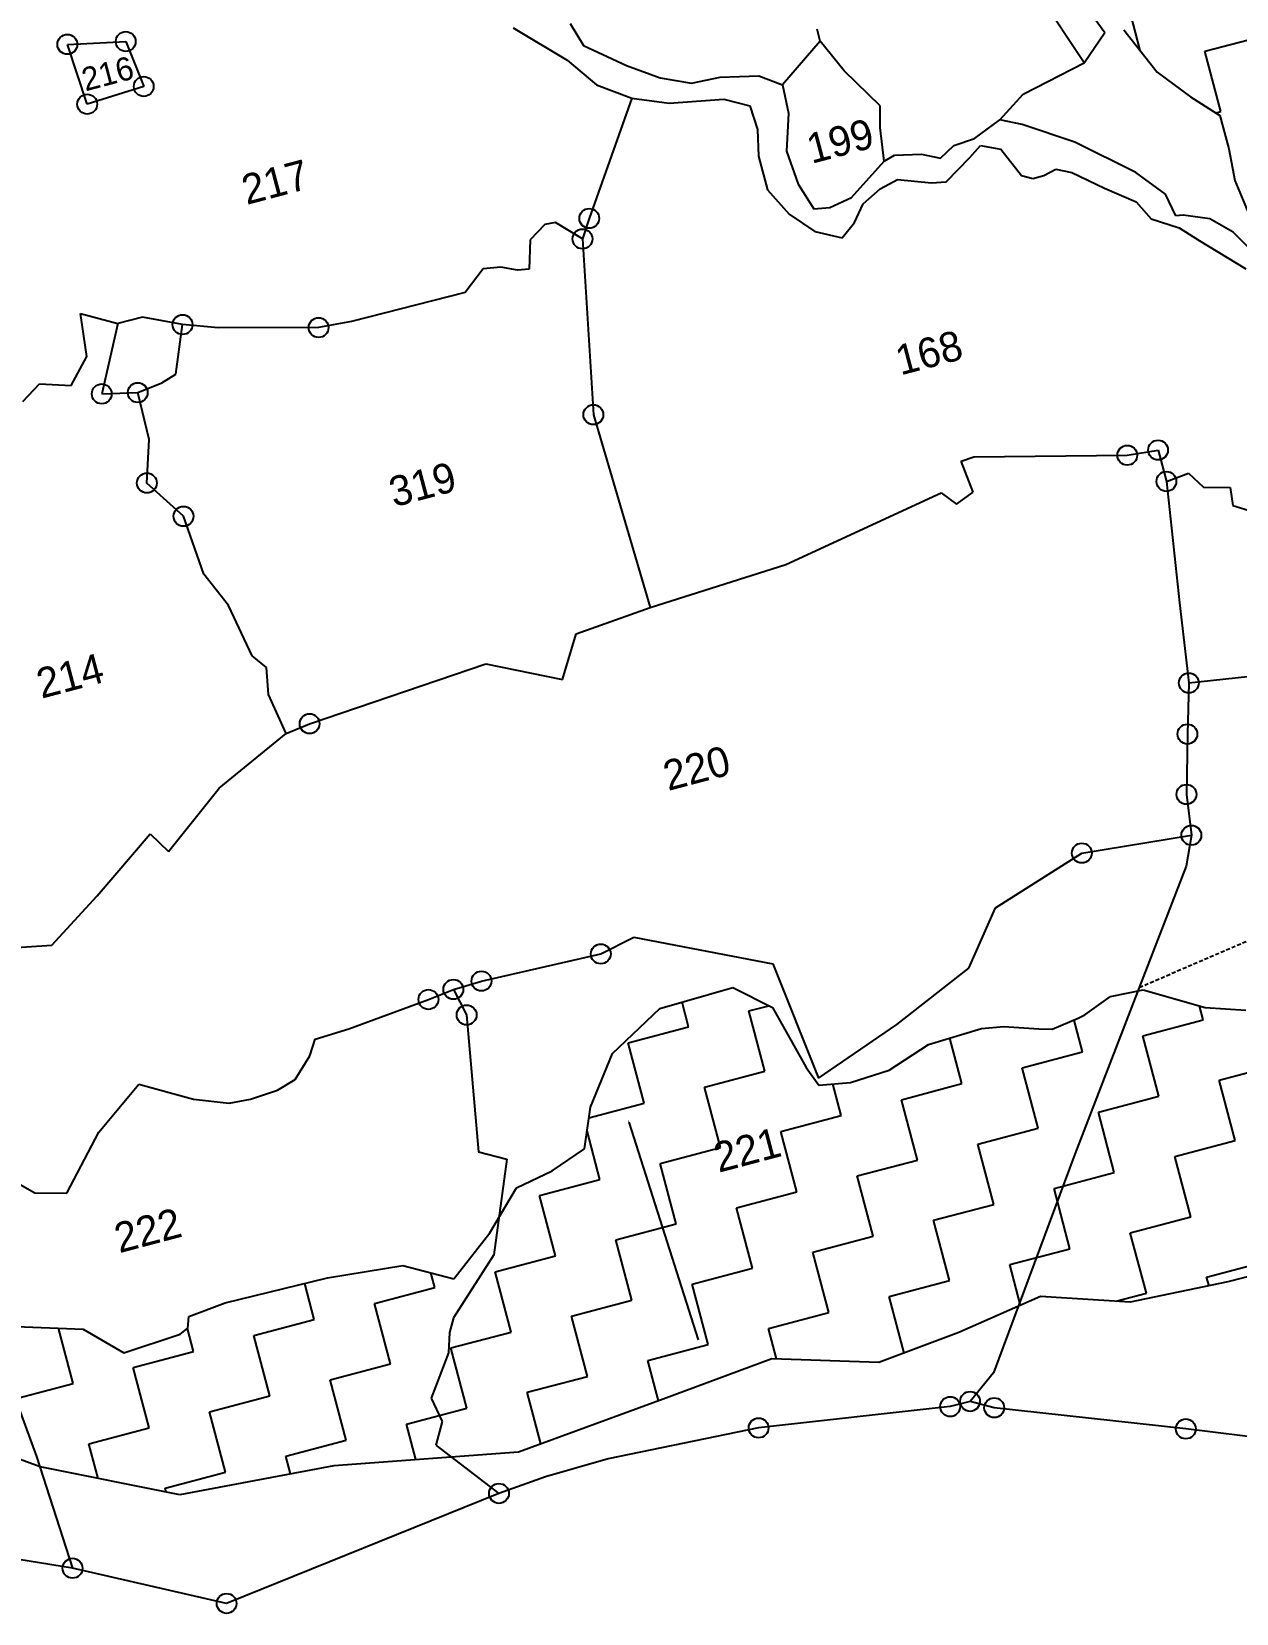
# Model space of a CAD drawing. Header units: metres. Extents: x 330937 to 336084, y 1797906 to 1802493.
# Drawn here: x 333414 to 334177, y 1798010 to 1799012 of the extents above; entities that cross this region are included whole.
import ezdxf
from ezdxf.enums import TextEntityAlignment as Align

# ---------------------------------------------------------------- set-up
doc = ezdxf.new("R2010")
doc.units = ezdxf.units.M
doc.header["$MEASUREMENT"] = 0
doc.linetypes.add('HIDDEN', pattern=[0.375, 0.25, -0.125])
for name, color, linetype in [('OFF', 1, 'Continuous'), ('POLY_HATCH', 12, 'Continuous'), ('POLY_PARCEL', 6, 'Continuous'), ('POLY_WATER', 4, 'Continuous'), ('SYM_ARROW', 1, 'Continuous'), ('TEXT_PARCEL', 7, 'Continuous'), ('V_BOUND_LINE', 7, 'Continuous')]:
    doc.layers.add(name, color=color, linetype=linetype)
doc.styles.add('TEXT_MAP', font='', dxfattribs={"height": 0.4})
doc.styles.get('TEXT_MAP').set_extended_font_data('Kruti Dev 050')

msp = doc.modelspace()

# ---------------------------------------------------------------- linework, layer by layer
for centre in [(333436.6, 1799004.4), (333473.6, 1799006.2), (333485, 1798977.7), (333449.2, 1798966.5), (333767.3, 1798894.1), (333763, 1798881.1), (333509.6, 1798826.8), (333595.8, 1798824.9), (333458.4, 1798782.9), (333481.2, 1798783.7), (333769.9, 1798769.7), (334108.2, 1798744), (334127.7, 1798747.3), (333487, 1798726.4), (334133, 1798727.4), (333510.2, 1798705.3), (334147.2, 1798599.7), (333590.1, 1798573.9), (334146.3, 1798567.3), (334145.7, 1798529.1), (334148.8, 1798503.2), (334079.4, 1798491.9), (333774.6, 1798428), (333699, 1798410.8), (333681.2, 1798405.5), (333665.4, 1798399.1), (333689.6, 1798389.3), (333996, 1798141.1), (334008.6, 1798144.4), (334023.9, 1798140.4), (333874.6, 1798127.6), (334145.3, 1798127), (333710.1, 1798086.1), (333439.9, 1798038.7), (333537.5, 1798016.4)]:
    msp.add_circle(centre, 6.28)
at = {"layer": 'OFF'}
msp.add_line((334080.9, 1798992.7), (334093.9, 1799011.8), dxfattribs=at)
at = {"layer": 'POLY_HATCH', "linetype": 'Continuous'}
for p, q in [((334116.4, 1799000.4), (334109.1, 1799028.1)), ((334157.4, 1799000), (334195.6, 1799010.1)), ((334167.5, 1798961.8), (334157.4, 1799000)), ((334164.3, 1798960.9), (334167.5, 1798961.8)), ((333830.2, 1798381.7), (333826.1, 1798397.4)), ((333868.5, 1798391.9), (333881.1, 1798395.2)), ((333878.6, 1798353.6), (333868.5, 1798391.9)), ((334079.8, 1798366), (334074.5, 1798386.1)), ((334118, 1798376.1), (334156.2, 1798386.2)), ((334156.2, 1798386.2), (334153.9, 1798395)), ((333792, 1798371.6), (333830.2, 1798381.7)), ((334128.1, 1798337.9), (334118, 1798376.1)), ((333802.1, 1798333.4), (333792, 1798371.6)), ((334003.4, 1798345.8), (333995.7, 1798374.6)), ((334041.6, 1798355.9), (334079.8, 1798366)), ((334051.7, 1798317.6), (334041.6, 1798355.9)), ((334166.4, 1798348), (334204.6, 1798358.1)), ((333840.4, 1798343.5), (333878.6, 1798353.6)), ((333926.9, 1798325.5), (333921.6, 1798345.6)), ((333965.1, 1798335.6), (334003.4, 1798345.8)), ((334176.5, 1798309.8), (334166.4, 1798348)), ((333850.5, 1798305.3), (333840.4, 1798343.5)), ((333975.3, 1798297.4), (333965.1, 1798335.6)), ((334089.9, 1798327.8), (334128.1, 1798337.9)), ((333767.1, 1798324.1), (333802.1, 1798333.4)), ((333888.7, 1798315.4), (333926.9, 1798325.5)), ((334100, 1798289.5), (334089.9, 1798327.8)), ((333774, 1798285.1), (333765.9, 1798315.9)), ((333898.8, 1798277.2), (333888.7, 1798315.4)), ((334013.5, 1798307.5), (334051.7, 1798317.6)), ((334023.6, 1798269.3), (334013.5, 1798307.5)), ((334138.3, 1798299.7), (334176.5, 1798309.8)), ((333812.3, 1798295.2), (333850.5, 1798305.3)), ((333937, 1798287.3), (333975.3, 1798297.4)), ((334148.4, 1798261.4), (334138.3, 1798299.7)), ((333822.4, 1798257), (333812.3, 1798295.2)), ((333947.1, 1798249.1), (333937, 1798287.3)), ((334061.8, 1798279.4), (334100, 1798289.5)), ((333735.8, 1798275), (333774, 1798285.1)), ((333860.6, 1798267.1), (333898.8, 1798277.2)), ((334071.9, 1798241.2), (334061.8, 1798279.4)), ((333745.9, 1798236.7), (333735.8, 1798275)), ((333870.7, 1798228.9), (333860.6, 1798267.1)), ((333985.4, 1798259.2), (334023.6, 1798269.3)), ((333784.1, 1798246.8), (333822.4, 1798257)), ((333995.5, 1798221), (333985.4, 1798259.2)), ((334110.1, 1798251.3), (334148.4, 1798261.4)), ((333794.3, 1798208.6), (333784.1, 1798246.8)), ((333908.9, 1798239), (333947.1, 1798249.1)), ((334120.3, 1798213.1), (334110.1, 1798251.3)), ((333707.7, 1798226.6), (333745.9, 1798236.7)), ((333919, 1798200.7), (333908.9, 1798239)), ((334033.7, 1798231.1), (334071.9, 1798241.2)), ((333669.5, 1798216.5), (333667, 1798225.9)), ((333717.8, 1798188.4), (333707.7, 1798226.6)), ((333832.5, 1798218.7), (333870.7, 1798228.9)), ((334040.5, 1798205.3), (334033.7, 1798231.1)), ((334158.5, 1798223.2), (334196.7, 1798233.3)), ((333593, 1798196.3), (333587, 1798219.2)), ((333631.3, 1798206.4), (333669.5, 1798216.5)), ((333842.6, 1798180.5), (333832.5, 1798218.7)), ((333957.3, 1798210.9), (333995.5, 1798221)), ((334160, 1798217.6), (334158.5, 1798223.2)), ((333641.4, 1798168.2), (333631.3, 1798206.4)), ((333756, 1798198.5), (333794.3, 1798208.6)), ((333966.8, 1798175), (333957.3, 1798210.9)), ((334100.9, 1798208), (334120.3, 1798213.1)), ((333554.8, 1798186.2), (333593, 1798196.3)), ((333766.2, 1798160.3), (333756, 1798198.5)), ((333880.8, 1798190.6), (333919, 1798200.7)), ((333440.2, 1798155.8), (333430.9, 1798190.8)), ((333516.6, 1798176), (333512.7, 1798190.6)), ((333564.9, 1798147.9), (333554.8, 1798186.2)), ((333679.6, 1798178.3), (333717.8, 1798188.4)), ((333885.9, 1798171.4), (333880.8, 1798190.6)), ((333478.4, 1798165.9), (333516.6, 1798176)), ((333689.7, 1798140.1), (333679.6, 1798178.3)), ((333804.4, 1798170.4), (333842.6, 1798180.5)), ((333488.5, 1798127.7), (333478.4, 1798165.9)), ((333603.2, 1798158.1), (333641.4, 1798168.2)), ((333811.1, 1798144.8), (333804.4, 1798170.4)), ((333401.9, 1798145.7), (333440.2, 1798155.8)), ((333613.3, 1798119.8), (333603.2, 1798158.1)), ((333727.9, 1798150.2), (333766.2, 1798160.3)), ((333526.7, 1798137.8), (333564.9, 1798147.9)), ((333736.6, 1798117.5), (333727.9, 1798150.2)), ((333536.8, 1798099.6), (333526.7, 1798137.8)), ((333651.5, 1798129.9), (333689.7, 1798140.1)), ((333450.3, 1798117.6), (333488.5, 1798127.7)), ((333657.4, 1798107.6), (333651.5, 1798129.9)), ((333456.1, 1798095.6), (333450.3, 1798117.6)), ((333575, 1798109.7), (333613.3, 1798119.8)), ((333578, 1798098.6), (333575, 1798109.7)), ((333498.6, 1798089.5), (333536.8, 1798099.6)), ((333499.3, 1798087), (333498.6, 1798089.5))]:
    msp.add_line(p, q, dxfattribs=at)
at = {"layer": 'POLY_HATCH'}
for p, q in [((334106, 1799013.6), (334127.2, 1798986.8)), ((334127.2, 1798986.8), (334148.2, 1798971.2)), ((334148.2, 1798971.2), (334166.9, 1798959.3)), ((334166.9, 1798959.3), (334172.5, 1798938.2)), ((334172.5, 1798938.2), (334176.4, 1798918.1)), ((334176.4, 1798918.1), (334188, 1798890.2)), ((333812.1, 1798393.4), (333858.2, 1798406.8)), ((333858.2, 1798406.8), (333883.4, 1798394.1)), ((334081.3, 1798389.5), (334097.6, 1798401.1)), ((334097.6, 1798401.1), (334118.2, 1798405.3)), ((334118.2, 1798405.3), (334157.6, 1798394)), ((333782.1, 1798364.9), (333812.1, 1798393.4)), ((333883.4, 1798394.1), (333904.8, 1798356.1)), ((334060.7, 1798380.4), (334077, 1798387.2)), ((334077, 1798387.2), (334081.3, 1798389.5)), ((334157.6, 1798394), (334183.4, 1798392.4)), ((333982.2, 1798370.5), (334015.8, 1798380.7)), ((334015.8, 1798380.7), (334030, 1798382)), ((334030, 1798382), (334052.1, 1798380.6)), ((334052.1, 1798380.6), (334060.7, 1798380.4)), ((333957.4, 1798354.3), (333982.2, 1798370.5)), ((333768.1, 1798330.9), (333782.1, 1798364.9)), ((333904.8, 1798356.1), (333912.7, 1798344.9)), ((333912.7, 1798344.9), (333932.8, 1798346.6)), ((333932.8, 1798346.6), (333957.4, 1798354.3)), ((333764.2, 1798304.5), (333768.1, 1798330.9)), ((333743.7, 1798290.6), (333764.2, 1798304.5)), ((333721.1, 1798279.8), (333743.7, 1798290.6)), ((333704.4, 1798251.2), (333721.1, 1798279.8)), ((333681.5, 1798222.1), (333704.4, 1798251.2)), ((334245.1, 1798239.4), (334171.9, 1798220.1)), ((333601.5, 1798222.7), (333649.1, 1798230.5)), ((333649.1, 1798230.5), (333681.5, 1798222.1)), ((333536.7, 1798206.8), (333601.5, 1798222.7)), ((334171.9, 1798220.1), (334110.1, 1798207.4)), ((333513.5, 1798198.2), (333536.7, 1798206.8)), ((334053.2, 1798211), (334001.5, 1798188)), ((334110.1, 1798207.4), (334053.2, 1798211)), ((333513, 1798190.9), (333513.5, 1798198.2)), ((333398.9, 1798192.1), (333446.6, 1798190.2)), ((333446.6, 1798190.2), (333472.4, 1798175.3)), ((333472.4, 1798175.3), (333508, 1798187.1)), ((333508, 1798187.1), (333513, 1798190.9)), ((334001.5, 1798188), (333950.7, 1798169)), ((333882.9, 1798171.5), (333814.1, 1798145.9)), ((333950.7, 1798169), (333882.9, 1798171.5)), ((333814.1, 1798145.9), (333722.4, 1798112.3)), ((333419.3, 1798102.9), (333303.9, 1798144.9)), ((333722.4, 1798112.3), (333605.4, 1798103.7)), ((333507.8, 1798085.3), (333419.3, 1798102.9)), ((333605.4, 1798103.7), (333507.8, 1798085.3))]:
    msp.add_line(p, q, dxfattribs=at)
at = {"layer": 'POLY_PARCEL'}
for p, q in [((333913.7, 1799006.5), (333911.7, 1799014.1)), ((333436.6, 1799004.4), (333473.6, 1799006.2)), ((333449.2, 1798966.5), (333436.6, 1799004.4)), ((333473.6, 1799006.2), (333485, 1798977.7)), ((333913.7, 1799006.5), (333889.7, 1798978.8)), ((333928.8, 1798987.7), (333913.7, 1799006.5)), ((333951.7, 1798965.5), (333928.8, 1798987.7)), ((334042.2, 1798972.8), (334080.9, 1798992.7)), ((333485, 1798977.7), (333449.2, 1798966.5)), ((333794.2, 1798970.3), (333767.3, 1798894.1)), ((334027.4, 1798956.5), (334042.2, 1798972.8)), ((333951.7, 1798951.7), (333951.7, 1798965.5)), ((333954.1, 1798930.4), (333951.7, 1798951.7)), ((333739.2, 1798890.2), (333729.8, 1798880.6)), ((333746, 1798891.4), (333739.2, 1798890.2)), ((333763, 1798881.1), (333746, 1798891.4)), ((333767.3, 1798894.1), (333763, 1798881.1)), ((333729.8, 1798880.6), (333729.3, 1798862)), ((333763, 1798881.1), (333769.9, 1798769.7)), ((333700.1, 1798862.1), (333688.6, 1798847.1)), ((333711.2, 1798863.2), (333700.1, 1798862.1)), ((333721.8, 1798861.2), (333711.2, 1798863.2)), ((333729.3, 1798862), (333721.8, 1798861.2)), ((333688.6, 1798847.1), (333616.6, 1798828.7)), ((333449, 1798806.6), (333444.9, 1798833.8)), ((333444.9, 1798833.8), (333468.6, 1798827.5)), ((333468.6, 1798827.5), (333458.4, 1798782.9)), ((333484.3, 1798831.6), (333468.6, 1798827.5)), ((333509.6, 1798826.8), (333484.3, 1798831.6)), ((333505.4, 1798795.3), (333509.6, 1798826.8)), ((333532.1, 1798824.7), (333509.6, 1798826.8)), ((333616.6, 1798828.7), (333595.8, 1798824.9)), ((333595.8, 1798824.9), (333532.1, 1798824.7)), ((333439.1, 1798788.3), (333449, 1798806.6)), ((333408.3, 1798778), (333419, 1798789.2)), ((333419, 1798789.2), (333439.1, 1798788.3)), ((333481.2, 1798783.7), (333496.4, 1798789.8)), ((333496.4, 1798789.8), (333505.4, 1798795.3)), ((333458.4, 1798782.9), (333481.2, 1798783.7)), ((333488.5, 1798754), (333481.2, 1798783.7)), ((333769.9, 1798769.7), (333805.9, 1798647.6)), ((333487, 1798726.4), (333488.5, 1798754)), ((334108.2, 1798744), (334127.7, 1798747.3)), ((334127.7, 1798747.3), (334133, 1798727.4)), ((334002.9, 1798740.3), (334010.9, 1798742.9)), ((334010.5, 1798720.6), (334002.9, 1798740.3)), ((334010.9, 1798742.9), (334108.2, 1798744)), ((333510.2, 1798705.3), (333487, 1798726.4)), ((334133, 1798727.4), (334146.9, 1798732.6)), ((334133, 1798727.4), (334141.3, 1798650.4)), ((334146.9, 1798732.6), (334156.5, 1798723.8)), ((333891.8, 1798674.7), (333990.3, 1798720.1)), ((333990.3, 1798720.1), (333999.9, 1798713)), ((333999.9, 1798713), (334010.5, 1798720.6)), ((334156.5, 1798723.8), (334173.3, 1798723.6)), ((334173.3, 1798723.6), (334175, 1798712.1)), ((334175, 1798712.1), (334203.3, 1798703.6)), ((333523.1, 1798668.7), (333510.2, 1798705.3)), ((333538.8, 1798648.8), (333523.1, 1798668.7)), ((333805.9, 1798647.6), (333891.8, 1798674.7)), ((333553.7, 1798616.8), (333538.8, 1798648.8)), ((333759.1, 1798630.8), (333805.9, 1798647.6)), ((334141.3, 1798650.4), (334147.2, 1798599.7)), ((333750.3, 1798602), (333759.1, 1798630.8)), ((333562.8, 1798609.6), (333553.7, 1798616.8)), ((333564.1, 1798592.3), (333562.8, 1798609.6)), ((333590.1, 1798573.9), (333701.7, 1798611.8)), ((333701.7, 1798611.8), (333750.3, 1798602)), ((334147.2, 1798599.7), (334223.8, 1798608.1)), ((334147.2, 1798599.7), (334146.3, 1798567.3)), ((333575.3, 1798567.6), (333564.1, 1798592.3)), ((333532.7, 1798533.1), (333575.3, 1798567.6)), ((333575.3, 1798567.6), (333590.1, 1798573.9)), ((334146.3, 1798567.3), (334145.7, 1798529.1)), ((333500.8, 1798492.8), (333532.7, 1798533.1)), ((334145.7, 1798529.1), (334148.8, 1798503.2)), ((333455.5, 1798464.9), (333489.1, 1798504.2)), ((333489.1, 1798504.2), (333500.8, 1798492.8)), ((334079.4, 1798491.9), (334148.8, 1798503.2)), ((334148.8, 1798503.2), (334145.6, 1798483.7)), ((334024.8, 1798457.2), (334079.4, 1798491.9)), ((334145.6, 1798483.7), (334115.8, 1798406.8)), ((333426.8, 1798433.6), (333455.5, 1798464.9)), ((334007.9, 1798418.9), (334024.8, 1798457.2)), ((333774.6, 1798428), (333795.5, 1798438.6)), ((333795.5, 1798438.6), (333883.7, 1798421.7)), ((333373.5, 1798430.1), (333426.8, 1798433.6)), ((333699, 1798410.8), (333774.6, 1798428)), ((333883.7, 1798421.7), (333912.5, 1798349.3)), ((333962.2, 1798383.3), (334007.9, 1798418.9)), ((333681.2, 1798405.5), (333699, 1798410.8)), ((334115.8, 1798406.8), (334074.9, 1798301.2)), ((333615, 1798380.6), (333665.4, 1798399.1)), ((333665.4, 1798399.1), (333681.2, 1798405.5)), ((333681.2, 1798405.5), (333689.6, 1798389.3)), ((333689.6, 1798389.3), (333697.2, 1798302.6)), ((333593.7, 1798373.9), (333615, 1798380.6)), ((333912.5, 1798349.3), (333962.2, 1798383.3)), ((333590.2, 1798363.4), (333593.7, 1798373.9)), ((333580.9, 1798348.5), (333590.2, 1798363.4)), ((333569.7, 1798341.6), (333580.9, 1798348.5)), ((333456.5, 1798315), (333481.8, 1798345.4)), ((333481.8, 1798345.4), (333516.5, 1798336)), ((333516.5, 1798336), (333539.1, 1798333.5)), ((333539.1, 1798333.5), (333552.6, 1798335.9)), ((333552.6, 1798335.9), (333569.7, 1798341.6)), ((333436.3, 1798276.4), (333456.5, 1798315)), ((333381.4, 1798296.3), (333415.9, 1798276.7)), ((333697.2, 1798302.6), (333715.1, 1798297.9)), ((333715.1, 1798297.9), (333706.8, 1798237.3)), ((334074.9, 1798301.2), (334023.4, 1798162.6)), ((333415.9, 1798276.7), (333436.3, 1798276.4)), ((333363, 1798256.7), (333417.1, 1798109.6)), ((333706.8, 1798237.3), (333681.3, 1798197.3)), ((333681.3, 1798197.3), (333678.8, 1798188)), ((333678.8, 1798188), (333678.1, 1798175.2)), ((333678.1, 1798175.2), (333667.1, 1798146.4)), ((334023.4, 1798162.6), (334008.6, 1798144.4)), ((333667.1, 1798146.4), (333674.2, 1798131.6)), ((333674.2, 1798131.6), (333670, 1798116.6)), ((333670, 1798116.6), (333710.1, 1798086.1)), ((333417.1, 1798109.6), (333439.9, 1798038.7))]:
    msp.add_line(p, q, dxfattribs=at)
at = {"layer": 'POLY_PARCEL', "linetype": 'HIDDEN', "ltscale": 10}
msp.add_line((334115.8, 1798406.8), (334227.1, 1798454.7), dxfattribs=at)
at = {"layer": 'POLY_WATER'}
for p, q in [((334080.9, 1798992.7), (333943.7, 1799199.1)), ((334044.8, 1799080.4), (334093.9, 1799011.8)), ((333755.3, 1799017.7), (333763.7, 1799003.7)), ((333719.1, 1799014.8), (333753.2, 1798994.3)), ((333763.7, 1799003.7), (333791, 1798990.9)), ((333753.2, 1798994.3), (333771.9, 1798978.8)), ((333791, 1798990.9), (333812.2, 1798983.1)), ((333771.9, 1798978.8), (333794.2, 1798970.3)), ((333812.2, 1798983.1), (333832.1, 1798979.8)), ((333832.1, 1798979.8), (333850.2, 1798983.7)), ((333850.2, 1798983.7), (333874.8, 1798984.4)), ((333874.8, 1798984.4), (333889.7, 1798978.8)), ((333889.7, 1798978.8), (333893.5, 1798960.8)), ((333794.2, 1798970.3), (333818, 1798967.2)), ((333818, 1798967.2), (333852.6, 1798969.7)), ((333852.6, 1798969.7), (333869, 1798965.4)), ((333869, 1798965.4), (333873.9, 1798950.5)), ((333893.5, 1798960.8), (333892.3, 1798936.6)), ((333873.9, 1798950.5), (333874.6, 1798933.5)), ((334011.4, 1798944.7), (334027.4, 1798956.5)), ((334041.5, 1798953.6), (334027.4, 1798956.5)), ((334075, 1798942.4), (334041.5, 1798953.6)), ((333989.9, 1798932.3), (333998.3, 1798940.2)), ((333998.3, 1798940.2), (334011.4, 1798944.7)), ((334008.5, 1798932.7), (334015.1, 1798940.2)), ((334015.1, 1798940.2), (334028.1, 1798937.9)), ((334028.1, 1798937.9), (334041.1, 1798921.3)), ((334113.6, 1798923.1), (334075, 1798942.4)), ((333874.6, 1798933.5), (333880.3, 1798912.1)), ((333892.3, 1798936.6), (333899.7, 1798915.7)), ((333933.4, 1798907.4), (333954.1, 1798930.4)), ((333954.1, 1798930.4), (333960.8, 1798934.1)), ((333960.8, 1798934.1), (333977.8, 1798934.8)), ((333977.8, 1798934.8), (333989.9, 1798932.3)), ((333993.5, 1798917.3), (334008.5, 1798932.7)), ((333951.7, 1798912.9), (333962.6, 1798918.7)), ((333962.6, 1798918.7), (333984.1, 1798916.7)), ((333984.1, 1798916.7), (333993.5, 1798917.3)), ((334041.1, 1798921.3), (334048.3, 1798919.4)), ((334048.3, 1798919.4), (334055.4, 1798921.3)), ((334055.4, 1798921.3), (334063, 1798925.2)), ((334063, 1798925.2), (334073.1, 1798923.1)), ((334073.1, 1798923.1), (334093.8, 1798913.3)), ((334132.5, 1798909.4), (334113.6, 1798923.1)), ((333880.3, 1798912.1), (333893.9, 1798896.7)), ((333899.7, 1798915.7), (333909.5, 1798900.2)), ((333919.8, 1798901), (333933.4, 1798907.4)), ((333940.8, 1798903.4), (333951.7, 1798912.9)), ((334093.8, 1798913.3), (334113.8, 1798904.7)), ((334139, 1798895.8), (334132.5, 1798909.4)), ((333909.5, 1798900.2), (333919.8, 1798901)), ((333935.4, 1798891.4), (333940.8, 1798903.4)), ((334113.8, 1798904.7), (334123.3, 1798893.9)), ((333893.9, 1798896.7), (333910.2, 1798885.7)), ((333927.5, 1798881.7), (333935.4, 1798891.4)), ((334123.3, 1798893.9), (334141.1, 1798888.1)), ((334143.7, 1798896.1), (334139, 1798895.8)), ((334141.1, 1798888.1), (334153.7, 1798880)), ((334160.5, 1798893.9), (334143.7, 1798896.1)), ((334175.2, 1798885.4), (334160.5, 1798893.9)), ((333910.2, 1798885.7), (333927.5, 1798881.7)), ((334153.7, 1798880), (334183.3, 1798862.1)), ((334184.3, 1798876.3), (334175.2, 1798885.4))]:
    msp.add_line(p, q, dxfattribs=at)
at = {"layer": 'SYM_ARROW'}
msp.add_line((333792.4, 1798321.4), (333836.4, 1798183.4), dxfattribs=at)
msp.add_solid([(333792.1, 1798321.3), (333791.8, 1798323.1), (333792.6, 1798321.5)], dxfattribs=at)
at = {"layer": 'V_BOUND_LINE'}
for p, q in [((333996, 1798141.1), (333874.6, 1798127.6)), ((334008.6, 1798144.4), (333996, 1798141.1)), ((334023.9, 1798140.4), (334008.6, 1798144.4)), ((334145.3, 1798127), (334023.9, 1798140.4)), ((333874.6, 1798127.6), (333779.3, 1798108)), ((334234.8, 1798116), (334145.3, 1798127)), ((333779.3, 1798108), (333739.5, 1798096.6)), ((333739.5, 1798096.6), (333710.1, 1798086.1)), ((333710.1, 1798086.1), (333537.5, 1798016.4)), ((333439.9, 1798038.7), (333315.9, 1798058.6)), ((333537.5, 1798016.4), (333439.9, 1798038.7))]:
    msp.add_line(p, q, dxfattribs=at)

# ---------------------------------------------------------------- texts
at = {"layer": 'TEXT_PARCEL', "style": 'TEXT_MAP'}
for s, height, p in [('216', 14.76, (333462.1, 1798985.9)), ('199', 18.98, (333926.2, 1798943.2)), ('217', 18.98, (333568.2, 1798917.3)), ('168', 18.98, (333982.5, 1798809.1)), ('319', 18.98, (333661.6, 1798725.6)), ('214', 18.98, (333438.2, 1798604.4)), ('220', 18.98, (333835.3, 1798545.8)), ('221', 18.98, (333867.3, 1798304)), ('222', 18.98, (333487.5, 1798253))]:
    msp.add_text(s, height=height, rotation=14.8219, dxfattribs=at).set_placement(p, align=Align.MIDDLE)

doc.saveas('drawing.dxf')
